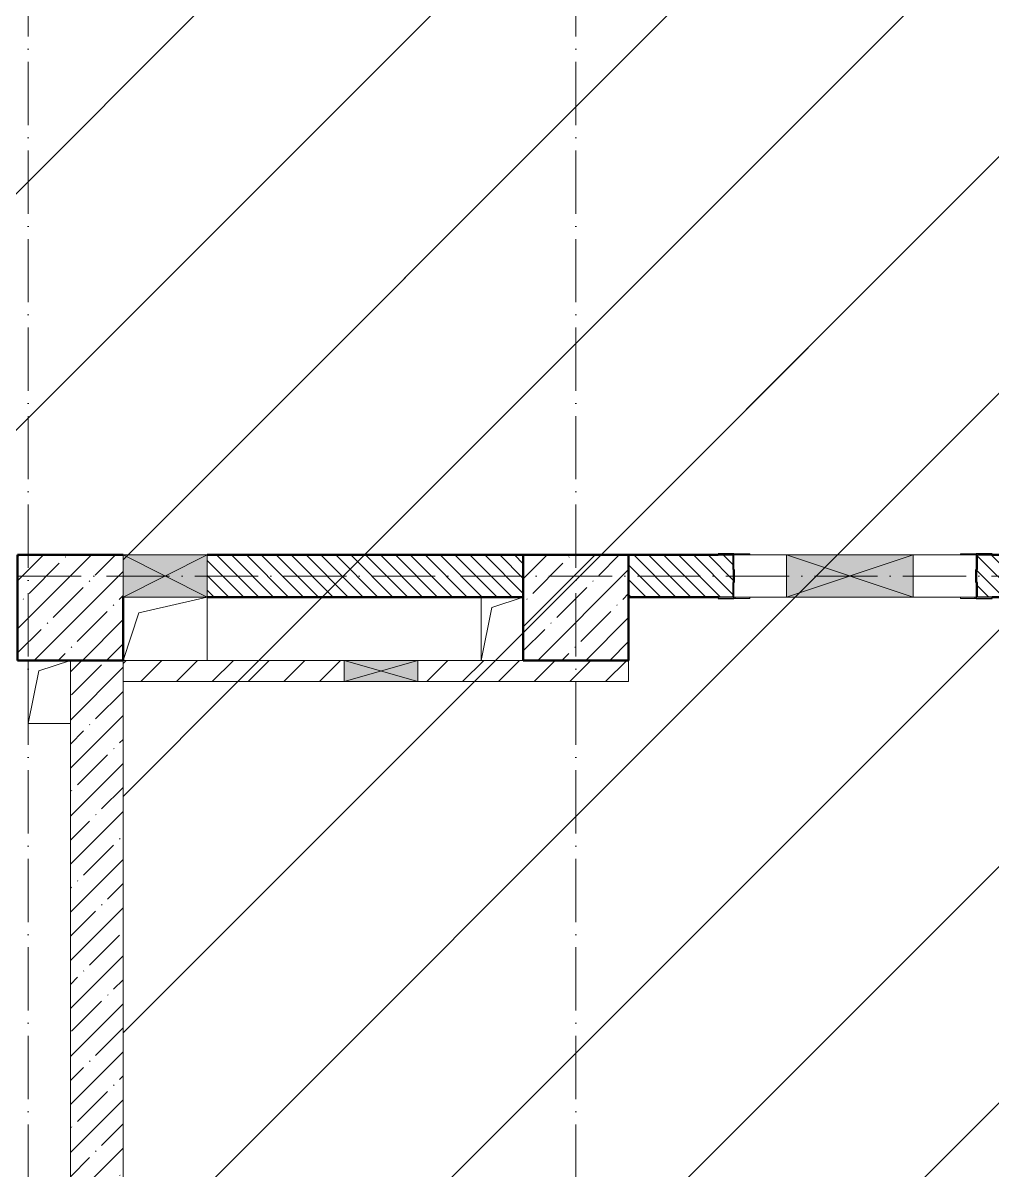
# Model space of a CAD drawing. Header units: millimetres. Extents: x -17017 to 628417, y -109036 to 199237.
# Drawn here: x 57685 to 62285, y 66876 to 72319 of the extents above; entities that cross this region are included whole.
import ezdxf

# ---------------------------------------------------------------- set-up
doc = ezdxf.new("R2010")
doc.units = ezdxf.units.MM
doc.linetypes.add('50_200_ШТРИХ_1Т_ш5_п1_п1_', pattern=[700, 500, -100, 0, -100])
for name, color, linetype, lineweight in [('3.1) ЖБ окна 1.2 м', 102, 'Continuous', 30), ('A-DETL-GENF-OTLN', 7, 'Continuous', 9), ('A-FLOR-____-OTLN', 7, 'Continuous', 9), ('A-GENM-____-MCUT', 7, 'Continuous', 25), ('A-GENM-____-OTLN', 7, 'Continuous', 9), ('A-GENM-____-OTLN-1', 7, 'Continuous', 25), ('A-GLAZ-____-OTLN', 7, 'Continuous', 9), ('A-WALL-____-MCUT-1', 7, 'Continuous', 9), ('A-WALL-____-MCUT-2', 7, 'Continuous', 50), ('A-WALL-____-PATT-1', 7, 'Continuous', 9), ('A-WALL-FNSH-MCUT-1', 7, 'Continuous', 9), ('I-WALL-____-OTLN', 7, 'Continuous', 9), ('S-COLS-____-MCUT', 7, 'Continuous', 50), ('S-COLS-____-OTLN', 7, 'Continuous', 9), ('S-GRID-____-OTLN-1', 7, '50_200_ШТРИХ_1Т_ш5_п1_п1_', 9), ('стяжа', 7, 'Continuous', 30)]:
    doc.layers.add(name, color=color, linetype=linetype, lineweight=lineweight)
pattern_1 = [(45, (50979.8, 168109.95), (-561.266, 561.266), [])]
pattern_2 = [(135, (43259.71, 63713.66), (-35.35534, -35.35534), [])]

# ---------------------------------------------------------------- blocks, each defined once
blk = doc.blocks.new('BSC_Колонна _Прямоугольная - 500х500-V63-АР1_План отверстий 2 этажа в осях 1-64_А-ГГ')
at = {"layer": 'S-COLS-____-OTLN'}
h = blk.add_hatch(dxfattribs=at)
h.set_pattern_fill('FP_92', color=256, style=0, pattern_type=2)
h.set_pattern_definition([(45, (-14650, -5831.04), (-114.0493, 114.0493), []), (45, (-14535.95, -5831.04), (-114.0493, 114.0493), [201.612, -40.322, 3.353, -36.97])])
h.paths.add_polyline_path([(-250, -250), (250, -250), (250, 250), (-250, 250), (-250, 50)], flags=0)
at = {"layer": 'S-COLS-____-MCUT'}
for p, q in [((250, 250), (-250, 250)), ((-250, 250), (-250, -250)), ((250, -250), (250, 50)), ((-250, -250), (250, -250))]:
    blk.add_line(p, q, dxfattribs=at)
blk = doc.blocks.new('BSC_Колонна _Прямоугольная - 500х500-V129-АР1_План отверстий 2 этажа в осях 1-64_А-ГГ')
at = {"layer": 'S-COLS-____-OTLN'}
h = blk.add_hatch(dxfattribs=at)
h.set_pattern_fill('FP_159', color=256, style=0, pattern_type=2)
h.set_pattern_definition([(45, (-17050, -5831.04), (-114.0493, 114.0493), []), (45, (-16935.95, -5831.04), (-114.0493, 114.0493), [201.612, -40.322, 3.353, -36.97])])
h.paths.add_polyline_path([(-250, -250), (250, -250), (250, 250), (-250, 250)], flags=0)
at = {"layer": 'S-COLS-____-MCUT'}
for p, q in [((250, 250), (-250, 250)), ((-250, 250), (-250, -250)), ((250, -250), (250, 250)), ((-250, -250), (250, -250))]:
    blk.add_line(p, q, dxfattribs=at)
blk = doc.blocks.new('154_Стойка_СКБ_Уголок - СМ-2180_200-28268025-АР1_План отверстий 2 этажа в осях 1-64_А-ГГ')
at = {"layer": 'A-GENM-____-MCUT'}
for p, q in [((125, 156), (125, 81)), ((200, 156), (125, 156)), ((131, 81), (131, 150)), ((131, 150), (200, 150)), ((200, 150), (200, 156)), ((125, 81), (131, 81)), ((131, 19), (125, 19)), ((125, 19), (125, -56)), ((131, -50), (131, 19)), ((200, -50), (131, -50)), ((200, -56), (200, -50)), ((125, -56), (200, -56))]:
    blk.add_line(p, q, dxfattribs=at)
blk = doc.blocks.new('Стойка_Влож_Уголок_Опорный - Уголок-28213941-АР1_План отверстий 2 этажа в осях 1-64_А-ГГ')
at = {"layer": 'A-GENM-____-OTLN'}
for p, q in [((-212, -6), (-212, 0)), ((0, 0), (0, -6)), ((-212, -75), (-212, -6)), ((-212, -6), (-206, -6)), ((-6, -6), (0, -6)), ((0, -6), (0, -75)), ((-212, -75), (-206, -75)), ((-6, -75), (0, -75))]:
    blk.add_line(p, q, dxfattribs=at)
blk = doc.blocks.new('AR_Отверстие прямоугольное _в плите_ - AR_Отверстие прямоугольное _в плите_-30512088-АР1_План отверстий 2 этажа в осях 1-64_А-ГГ')
at = {"layer": 'A-GENM-____-OTLN'}
for p, q in [((-100, 150), (-100, -150)), ((-50, 100), (100, 150)), ((-100, -150), (-50, 100)), ((-100, -150), (100, -150))]:
    blk.add_line(p, q, dxfattribs=at)
blk = doc.blocks.new('AR_Отверстие прямоугольное _в плите_ - AR_Отверстие прямоугольное _в плите_-V181-АР1_План отверстий 2 этажа в осях 1-64_А-ГГ')
at = {"layer": 'A-GENM-____-OTLN'}
for p, q in [((-125, 75), (200, 150)), ((200, -150), (200, 150)), ((-200, -150), (-125, 75))]:
    blk.add_line(p, q, dxfattribs=at)
blk = doc.blocks.new('AR_Отверстие прямоугольное _в плите_ - AR_Отверстие прямоугольное _в плите_-V178-АР1_План отверстий 2 этажа в осях 1-64_А-ГГ')
at = {"layer": 'A-GENM-____-OTLN'}
for p, q in [((-100, 150), (-100, -150)), ((-50, 100), (100, 150)), ((-100, -150), (-50, 100))]:
    blk.add_line(p, q, dxfattribs=at)
blk = doc.blocks.new('AR_Отверстие прямоугольное _в стене__БезПР - AR_Отверстие прямоугольное _в стене__БезПР-36788956-АР1_План отверстий 2 этажа в осях 1-64_А-ГГ')
at = {"layer": 'A-GLAZ-____-OTLN'}
blk.add_hatch(color=256, dxfattribs=at).paths.add_polyline_path([(175, -50), (175, 50), (-175, 50), (-175, -50)], flags=0)
at = {"layer": 'A-DETL-GENF-OTLN'}
for p, q in [((-175, -50), (-175, 50)), ((-175, 50), (175, 50)), ((175, 50), (-175, -50)), ((-175, 50), (175, -50)), ((175, 50), (-175, 50)), ((-175, 50), (-175, -50)), ((175, 50), (175, -50)), ((175, -50), (175, 50)), ((175, -50), (-175, -50)), ((-175, -50), (175, -50))]:
    blk.add_line(p, q, dxfattribs=at)
at = {"layer": 'A-GLAZ-____-OTLN'}
blk.add_line((175, 50), (-175, 50), dxfattribs=at)
blk = doc.blocks.new('AR_Отверстие прямоугольное _в стене_ - AR_Отверстие прямоугольное _в стене__ОВ-36870782-АР1_План отверстий 2 этажа в осях 1-64_А-ГГ')
at = {"layer": 'A-GLAZ-____-OTLN'}
blk.add_hatch(color=256, dxfattribs=at).paths.add_polyline_path([(-300, 100), (-300, -100), (300, -100), (300, 100)], flags=0)
at = {"layer": 'A-DETL-GENF-OTLN'}
for p, q in [((-300, -100), (-300, 100)), ((-300, 100), (300, 100)), ((300, 100), (-300, -100)), ((-300, 100), (300, -100)), ((300, 100), (-300, 100)), ((-300, 100), (-300, -100)), ((300, 100), (300, -100)), ((300, -100), (300, 100)), ((300, -100), (-300, -100)), ((-300, -100), (300, -100))]:
    blk.add_line(p, q, dxfattribs=at)
blk = doc.blocks.new('AR_Отверстие прямоугольное _в стене__БезПР - AR_Отверстие прямоугольное _в стене__БезПР-36789068-АР1_План отверстий 2 этажа в осях 1-64_А-ГГ')
at = {"layer": 'A-GLAZ-____-OTLN'}
blk.add_hatch(color=256, dxfattribs=at).paths.add_polyline_path([(200, 100), (-200, 100), (-200, -100), (200, -100)], flags=0)
at = {"layer": 'A-DETL-GENF-OTLN'}
for p, q in [((-200, -100), (-200, 100)), ((-200, 100), (200, 100)), ((200, 100), (-200, -100)), ((-200, 100), (200, -100)), ((200, 100), (-200, 100)), ((-200, 100), (-200, -100)), ((200, 100), (200, -100)), ((200, -100), (200, 100)), ((200, -100), (-200, -100)), ((-200, -100), (200, -100))]:
    blk.add_line(p, q, dxfattribs=at)
blk = doc.blocks.new('2этаж')
at = {"layer": 'S-GRID-____-OTLN-1', "color": 251, "ltscale": 0.6, "true_color": 0x636466}
for p, q in [((-1141.7, 454533.3), (-1141.7, 508896.9)), ((1458.3, 454533.3), (1458.3, 508896.9)), ((74727.1, 464997), (-20260.4, 464997))]:
    blk.add_line(p, q, dxfattribs=at)

msp = doc.modelspace()

# ---------------------------------------------------------------- hatches: boundary and pattern name
at = {"layer": 'A-WALL-____-PATT-1'}
h = msp.add_hatch(dxfattribs=at)
h.set_pattern_fill('FP_6', color=256, style=0, pattern_type=2)
h.set_pattern_definition(pattern_2)
h.paths.add_polyline_path([(60059.7, 69594.7), (60059.7, 69794.7), (58559.7, 69794.7), (58559.7, 69594.7), (59153.2, 69594.7)], flags=0)
h = msp.add_hatch(dxfattribs=at)
h.set_pattern_fill('FP_6', color=256, style=0, pattern_type=2)
h.set_pattern_definition(pattern_2)
h.paths.add_polyline_path([(63059.7, 69594.7), (63059.7, 69794.7), (62215.7, 69794.7), (62215.7, 69725.7), (62209.7, 69725.7), (62209.7, 69663.7), (62215.7, 69663.7), (62215.7, 69594.7), (62688.1, 69594.7)], flags=0)
h.paths.add_polyline_path([(61053.7, 69594.7), (61053.7, 69663.7), (61059.7, 69663.7), (61059.7, 69725.7), (61053.7, 69725.7), (61053.7, 69794.7), (60559.7, 69794.7), (60559.7, 69594.7), (60984.7, 69594.7)], flags=0)
h = msp.add_hatch(dxfattribs=at)
h.set_pattern_fill('FP_25', color=256, style=0, pattern_type=2)
h.set_pattern_definition([(45, (43259.71, 63713.66), (-114.0493, 114.0493), []), (45, (43373.76, 63713.66), (-114.0493, 114.0493), [201.612, -40.322, 3.353, -36.97])])
h.paths.add_polyline_path([(57909.7, 62294.7), (58159.7, 62294.7), (58159.7, 69294.7), (57909.7, 69294.7), (57909.7, 62729.6)], flags=0)
h = msp.add_hatch(dxfattribs=at)
h.set_pattern_fill('FP_4', color=256, style=0, pattern_type=2)
h.set_pattern_definition([(45, (43259.71, 63713.66), (-84.8528, 84.8528), [])])
h.paths.add_polyline_path([(60059.7, 69194.7), (60559.7, 69194.7), (60559.7, 69294.7), (59559.7, 69294.7), (59559.7, 69194.7)], flags=0)
h.paths.add_polyline_path([(58159.7, 69194.7), (59209.7, 69194.7), (59209.7, 69294.7), (58159.7, 69294.7)], flags=0)
at = {"layer": 'стяжа'}
h = msp.add_hatch(dxfattribs=at)
h.set_pattern_fill('ANSI31', color=5, scale=250)
h.set_pattern_definition(pattern_1)
h.paths.add_polyline_path([(81815.4, 72894.7), (40941.8, 72894.7), (40941.8, 69784.7), (81815.4, 69784.7)])
h.paths.add_polyline_path([(58159.7, 69194.7), (72559.7, 69194.7), (72559.7, 62394.7), (58159.7, 62394.7)])
h.paths.add_polyline_path([(72559.7, 68944.7), (124367.1, 68944.7), (124367.1, 62044.5), (72559.7, 62044.5)])
h = msp.add_hatch(dxfattribs=at)
h.set_pattern_fill('ANSI31', color=5, scale=250)
h.set_pattern_definition(pattern_1)
h.paths.add_polyline_path([(124367.1, 62044.5), (72559.7, 62044.5), (58159.7, 62394.7), (58159.7, 69784.7), (40941.8, 69784.7), (40941.8, 72894.7), (81815.4, 72894.7), (81815.4, 68944.7), (124367.1, 68944.7)])
h.paths.add_polyline_path([(63559.7, 62272.2), (63571.7, 62272.2), (63571.7, 62297.2), (63559.7, 62297.2)], flags=16)
h.paths.add_polyline_path([(63559.7, 68994.7), (63559.7, 67794.7), (63559.7, 66458.5, -2.052883), (63590.7, 66482.8, -0.372712), (63459.7, 66511.7), (63459.7, 67748.7), (63563.9, 68994.7)], flags=0)
h.paths.add_polyline_path([(64891.7, 69502.1, -0.625627), (65009.7, 69744.7), (64891.7, 69774.2)], flags=16)
h.paths.add_polyline_path([(64771.7, 69694.7), (64671.7, 69694.7), (64671.7, 69394.7), (64771.7, 69394.7)], flags=16)
h.paths.add_polyline_path([(64980.4, 69206.7, -1), (65029, 69194.7), (65209.7, 69194.7), (65209.7, 69206.7)], flags=16)
h.paths.add_polyline_path([(64559.7, 69906.7), (64771.7, 69906.7), (64891.7, 70047.4), (64559.7, 70047.4)], flags=16)
h.paths.add_polyline_path([(43109.7, 69906.7), (46549.7, 69910.7), (43109.7, 69910.7), (43102.8, 69906.7)], flags=16)
h.paths.add_polyline_path([(41309.7, 70586.7), (41309.7, 70044.7), (41421.7, 69906.7), (41421.7, 70586.7)], flags=16)
h.paths.add_polyline_path([(41059.7, 70494.7), (41289.7, 70044.7), (41289.7, 70474.7), (41090.5, 71908, -0.526622), (41059.7, 71880.6)], flags=16)
h.paths.add_polyline_path([(72671.7, 72682.7), (72059.7, 72682.7), (71947.7, 72582.7), (72671.7, 72582.7)], flags=16)
h.paths.add_polyline_path([(79659.7, 69806.7), (79659.7, 69794.7), (81059.7, 69794.7), (81122.7, 69806.7)], flags=16)
h.paths.add_polyline_path([(66491.7, 69354.7), (66491.7, 68994.7), (65559.7, 68994.7), (65247.7, 68994.7), (65247.7, 70047.4), (65559.7, 70047.4), (65559.7, 69806.7), (66984.7, 69806.7), (66984.7, 69354.7)], flags=16)
h.paths.add_polyline_path([(65359.7, 69806.7), (65347.7, 69806.7), (65347.7, 69794.7), (65359.7, 69194.7)], flags=0)
h.paths.add_polyline_path([(64659.7, 69194.7), (65359.7, 69194.7), (65709.7, 69594.7), (65559.7, 69594.7)], flags=16)
h.paths.add_polyline_path([(66588.2, 69582.7, -1), (66539.6, 69594.7), (66271.7, 69594.7), (66271.7, 69582.7)], flags=0)
h.paths.add_polyline_path([(66259.7, 69794.7), (66259.7, 68994.7), (66159.7, 68994.7), (66159.7, 69094.7), (66159.7, 69794.7)], flags=0)
h.paths.add_polyline_path([(69047.7, 69194.7), (69059.7, 69194.7), (69059.7, 69294.7), (69047.7, 69582.7)], flags=16)
h.paths.add_polyline_path([(72159.7, 69044.7), (73459.7, 69044.7), (73459.7, 69594.7), (72659.7, 69594.7), (72159.7, 69621)], flags=0)
h.paths.add_polyline_path([(68734.7, 69794.7), (68734.7, 69594.7), (69059.7, 69594.7), (69059.7, 69794.7)], flags=16)
h.paths.add_polyline_path([(69559.7, 69294.7), (72159.7, 69294.7), (72159.7, 68944.7), (73559.7, 68944.7), (73559.7, 69594.7), (73459.7, 69594.7), (73434.7, 69594.7), (72613.2, 69806.7), (73359.7, 69806.7), (74359.7, 69806.7), (75984.7, 69806.7), (75984.7, 69594.7), (75959.7, 69594.7), (75959.7, 68944.7), (74559.7, 68944.7), (74459.7, 68944.7), (72059.7, 68944.7)], flags=16)
h.paths.add_polyline_path([(69559.7, 69594.7), (72059.7, 69594.7), (72059.7, 69794.7), (69559.7, 69794.7)], flags=16)
h.paths.add_polyline_path([(41421.7, 72832.7), (41421.7, 72582.7), (41059.7, 72582.7), (41059.7, 72832.7), (68947.7, 72832.7), (69559.7, 72682.7), (69559.7, 72832.7), (71947.7, 72832.7), (72559.7, 72694.7), (71947.7, 72694.7), (71947.7, 72832.7), (70007.7, 72832.7), (70007.7, 72582.7), (68947.7, 72582.7)], flags=16)
h.paths.add_polyline_path([(62459.7, 69794.7), (62459.7, 69594.7), (63059.7, 69594.7), (62359.7, 69775.3), (62359.7, 69594.7), (62459.7, 69594.7), (63059.7, 69794.7)], flags=16)
h.paths.add_polyline_path([(62359.7, 69194.7), (62359.7, 69294.7), (63359.7, 69294.7), (63359.7, 69194.7), (63359.7, 68982.7), (63347.7, 68982.7)], flags=16)
h.paths.add_polyline_path([(70954.1, 66230.8, -1), (70474.1, 66230.8, -1)], flags=0)
h.paths.add_polyline_path([(71749.3, 70937.2, -1), (72229.3, 70937.2, -1)], flags=16)
h.paths.add_polyline_path([(73359.7, 69794.7), (74359.7, 69794.7), (74559.7, 69794.7), (74559.7, 69044.7), (74459.7, 68944.7), (74459.7, 69594.7), (73659.7, 69594.7), (72659.7, 69794.7)], flags=0)
h.paths.add_polyline_path([(77947.7, 72832.7), (78559.7, 72694.7), (78559.7, 72832.7), (80947.7, 72832.7), (81694.8, 72694.7), (81759.7, 72694.7), (81759.7, 72582.7), (80947.7, 72582.7), (79007.7, 72832.7), (79007.7, 72582.7), (77947.7, 72582.7), (72671.7, 72832.7)], flags=16)
h.paths.add_polyline_path([(61929.2, 67707.5, -1), (61449.2, 67707.5, -1)], flags=0)
h.paths.add_polyline_path([(70059.7, 62294.7), (69559.7, 62294.7), (69559.7, 62269.7), (70034.7, 62269.7)], flags=16)
h.paths.add_polyline_path([(72057.2, 62369.7), (72534.7, 62369.7), (72559.7, 62394.7), (72057.2, 62394.7)], flags=16)
h.paths.add_polyline_path([(72571.7, 62056.7), (72571.7, 62314.7), (72559.7, 62314.7), (72559.7, 62294.7)], flags=16)
h.paths.add_polyline_path([(73259.7, 62056.7), (75059.7, 62056.7), (76259.7, 62056.7), (78047.7, 62056.7), (78524.4, 62372.2), (78082.2, 62372.2), (78082.2, 62044.7), (76259.7, 62044.7), (75134.7, 62044.7), (73259.7, 62044.7), (72571.7, 62056.7)], flags=16)
h.paths.add_polyline_path([(77759.7, 69594.7), (78059.7, 69594.7), (78059.7, 69794.7), (77759.7, 69794.7)], flags=16)
h.paths.add_polyline_path([(77659.7, 68894.7), (78059.7, 68894.7), (78059.7, 68994.7), (77759.7, 68994.7)], flags=16)
h.paths.add_polyline_path([(77659.7, 68994.7), (77659.7, 68882.7), (77647.7, 68882.7), (77647.7, 69794.7), (77659.7, 69794.7)], flags=16)
h.paths.add_polyline_path([(81459.7, 68894.7), (81559.7, 68894.7), (81559.7, 68994.7), (81459.7, 68994.7)], flags=0)
h.paths.add_polyline_path([(78159.7, 69594.7), (81459.7, 69594.7), (81459.7, 68894.7), (81571.7, 68882.7), (81571.7, 68894.7), (79659.7, 68894.7), (78059.7, 68894.7), (78059.7, 68994.7), (78159.7, 68994.7)], flags=16)
h.paths.add_polyline_path([(79559.7, 69794.7), (79559.7, 69594.7), (79659.7, 69594.7), (81059.7, 69794.7)], flags=16)
h.paths.add_polyline_path([(81047.7, 62044.7), (81059.7, 62044.7), (81107.8, 62056.7), (81047.7, 62056.7)], flags=16)
h.paths.add_polyline_path([(79259.7, 62056.7), (81047.7, 62044.7), (79259.7, 62044.7), (78571.7, 62056.7)], flags=16)
h.paths.add_polyline_path([(78562.2, 62294.7), (78537.2, 62294.7), (78537.2, 62372.2), (78562.2, 62397.2)], flags=16)
h.paths.add_polyline_path([(51634.7, 69906.7), (48559.7, 69906.7), (48359.7, 69794.7), (48559.7, 69794.7)], flags=16)
h.paths.add_polyline_path([(53659.7, 69794.7), (53134.7, 69794.7), (51634.7, 69906.7), (53334.7, 69906.7)], flags=16)
h.paths.add_polyline_path([(84284.7, 62269.7), (84259.7, 62294.7), (84259.7, 62050.7), (84284.7, 62050.7)], flags=0)
h.paths.add_polyline_path([(82459.7, 62044.7), (84259.7, 62044.7), (85109.7, 62304.2), (84609.7, 62304.2), (84609.7, 62294.7), (84259.7, 62294.7)], flags=16)
h.paths.add_polyline_path([(82434.7, 62269.7), (82459.7, 62294.7), (82109.7, 62294.7), (82109.7, 62269.7)], flags=16)
h.paths.add_polyline_path([(87959.7, 62297.2), (87959.7, 65719.7), (87759.9, 62297.2)], flags=16)
h.paths.add_polyline_path([(88462.2, 62272.2), (88462.2, 62306.7), (88109.7, 62306.7), (88109.7, 62272.2)], flags=16)
h.paths.add_polyline_path([(85447.2, 62050.7), (85459.7, 62050.7), (85459.7, 62056.7), (85447.2, 62056.7)], flags=16)
h.paths.add_polyline_path([(87597.7, 62306.7), (87959.7, 65719.7), (87959.7, 62044.7), (87334.7, 62044.7), (85459.7, 62044.7), (85434.7, 62062.6), (85434.7, 62056.7), (87259.7, 62056.7), (87597.7, 62229.9)], flags=16)
h.paths.add_polyline_path([(48559.7, 69906.7), (46559.7, 69906.7), (46209.7, 69794.7), (46759.7, 69794.7)], flags=16)
h.paths.add_polyline_path([(87259.7, 62056.7), (87597.7, 62056.7), (87609.7, 62044.7), (87334.7, 62044.7)], flags=0)
h.paths.add_polyline_path([(102259.7, 62156.7), (97549.7, 62156.7), (97469.4, 62056.7), (102259.7, 62056.7), (102259.7, 62056.7)], flags=16)
h.paths.add_polyline_path([(96259.7, 62056.7), (96279.7, 62056.7), (96279.7, 62156.7), (96259.7, 62156.7)], flags=16)
h.paths.add_polyline_path([(90259.7, 62056.7), (91459.7, 62056.7), (93257.2, 62056.7), (93257.2, 62306.7), (93747.7, 62306.7), (93759.7, 62309.2), (93759.7, 67669.7), (93759.7, 68894.7), (94071.7, 68950.6), (94071.7, 62406.7), (94221.7, 62406.7), (96329.6, 62044.7), (94071.7, 62044.7), (94071.7, 62272.2), (93282.2, 62272.2), (93282.2, 62044.7), (91459.7, 62044.7), (90334.7, 62044.7), (88465.7, 62044.7), (88465.7, 62056.7)], flags=16)
h.paths.add_polyline_path([(93259.7, 62044.7), (93259.7, 62056.7), (93257.2, 62056.7), (91459.7, 62044.7)], flags=0)
h.paths.add_polyline_path([(91207.1, 64177.4, -1), (91687.1, 64177.4, -1)], flags=16)
h.paths.add_polyline_path([(93759.7, 62297.2), (93609.7, 62297.2), (93609.7, 62294.7), (93759.7, 62294.7)], flags=0)
h.paths.add_polyline_path([(96259.7, 62044.7), (97005.9, 62274.7), (96279.7, 62274.7), (96149.7, 62258.3), (96149.7, 62044.7)], flags=16)
h.paths.add_polyline_path([(96149.7, 62406.7), (97549.7, 62406.7), (97549.7, 62156.7), (97459.7, 62050.7), (97459.7, 62056.7), (97439.7, 62056.7), (96562.5, 62294.7), (96259.7, 62294.7)], flags=16)
h.paths.add_polyline_path([(115231, 62406.7), (114979.7, 62306.7), (115671.7, 62306.7), (115791, 62406.7)], flags=16)
h.paths.add_polyline_path([(105259.7, 62056.7), (105279.7, 62056.7), (105279.7, 62156.7), (105259.7, 62156.7)], flags=0)
h.paths.add_polyline_path([(105259.7, 62056.7), (106000.9, 62274.7), (105279.7, 62274.7), (105149.7, 62258.3), (105149.7, 62056.7)], flags=0)
h.paths.add_polyline_path([(102279.7, 62056.7), (102259.7, 62056.7), (102259.7, 62050.7), (102279.7, 62050.7)], flags=16)
h.paths.add_polyline_path([(102159.7, 62306.7), (103219.7, 62306.7), (103219.7, 62056.7), (103459.7, 62056.7), (105259.7, 62044.7), (103459.7, 62044.7), (103121.7, 62056.7), (103121.7, 62306.7), (102609.7, 62306.7), (102609.7, 62044.7), (102334.7, 62044.7), (102274.9, 62294.7), (102159.7, 62294.7)], flags=16)
h.paths.add_polyline_path([(102681.1, 64475.4, -1), (103161.1, 64475.4, -1)], flags=16)
h.paths.add_polyline_path([(105149.7, 62406.7), (106549.7, 62406.7), (111169.7, 62156.7), (111169.7, 62406.7), (112209.7, 62406.7), (113674, 62156.7), (114151.7, 62156.7), (114151.7, 62406.7), (114911.7, 62406.7), (114979.7, 62394.7), (114979.7, 62306.7), (114979.7, 62044.7), (114334.7, 62044.7), (112459.7, 62044.7), (112121.7, 62056.7), (112121.7, 62306.7), (111609.7, 62306.7), (111609.7, 62044.7), (109459.7, 62044.7), (108334.7, 62044.7), (106459.7, 62044.7), (105555, 62294.7), (105259.7, 62294.7)], flags=16)
h.paths.add_polyline_path([(106439.7, 62056.7), (106439.7, 62050.7), (106459.7, 62050.7), (106459.7, 62056.7)], flags=16)
h.paths.add_polyline_path([(108259.7, 62056.7), (109459.7, 62056.7), (111259.7, 62056.7), (111259.7, 62294.7), (111609.7, 62294.7), (111609.7, 62044.7), (111334.7, 62044.7), (109459.7, 62044.7), (108334.7, 62044.7), (106459.7, 62056.7)], flags=16)
h.paths.add_polyline_path([(114911.7, 62506.7), (114911.7, 62374.7), (114959.7, 62374.7), (115231.7, 62506.7)], flags=16)
h.paths.add_polyline_path([(114279.7, 62056.7), (114259.7, 62056.7), (114259.7, 62050.7), (114279.7, 62050.7)], flags=0)
h.paths.add_polyline_path([(114259.7, 62044.7), (114786.4, 62274.7), (114279.7, 62274.7), (112459.7, 62044.7)], flags=16)
h.paths.add_polyline_path([(118047.7, 62406.7), (118047.7, 62306.7), (118659.7, 62306.7), (118771.7, 62406.7)], flags=16)
h.paths.add_polyline_path([(115659.7, 62056.7), (115671.7, 62056.7), (118147.7, 62056.7), (118159.7, 62044.7), (115659.7, 62044.7)], flags=16)
h.paths.add_polyline_path([(123559.7, 62294.7), (124159.7, 62294.7), (124159.7, 62414.7), (123559.7, 62414.7)], flags=16)
h.paths.add_polyline_path([(123534.7, 62044.7), (118671.7, 62044.7), (118671.7, 62156.7), (123559.7, 62156.7), (123659.7, 62176.4), (123659.7, 62274.7), (124159.7, 62274.7), (124159.7, 62044.7)], flags=16)
h.paths.add_polyline_path([(118671.7, 62056.7), (123459.7, 62056.7), (123679.7, 62056.7), (123679.7, 62044.7), (118671.7, 62044.7)], flags=0)
h.paths.add_polyline_path([(72559.7, 68944.7), (72559.7, 69194.7), (58159.7, 69194.7), (58159.7, 62394.7), (72559.7, 62394.7)], flags=16)
h.paths.add_polyline_path([(63544, 66470.5, -0.174623), (63478.2, 66492.7, -1.111514), (63428.7, 66487.4, -0.48712), (63459.7, 66511.7), (63459.7, 67748.7), (63559.7, 68944.7), (63559.7, 68994.7), (63462.7, 68994.7), (63359.7, 68994.7), (63359.7, 68982.7), (63347.7, 68982.7), (63347.7, 68994.7), (63459.7, 68994.7), (63556.7, 68994.7), (65359.7, 68994.7), (65559.7, 68994.7), (65559.7, 69094.7), (66159.7, 69094.7), (66159.7, 68994.7), (65559.7, 68994.7), (65247.7, 68994.7), (63563.9, 68994.7), (63559.7, 68944.7), (63559.7, 67794.7), (63559.7, 66507.1, -0.48712), (63590.7, 66482.8, -0.770165)], flags=0)
h.paths.add_polyline_path([(63559.7, 66458.5, -0.782881), (63559.7, 66507.1)], flags=0)
h.paths.add_polyline_path([(102491.3, 64242), (103171.1, 64242), (103171.1, 64722), (102491.3, 64722)], flags=24)
h.paths.add_polyline_path([(91017.4, 63944), (91705.9, 63944), (91705.9, 64424), (91017.4, 64424)], flags=24)
h.paths.add_polyline_path([(61272.4, 67474.1), (61929.8, 67474.1), (61929.8, 67954.1), (61272.4, 67954.1)], flags=8)
h.paths.add_polyline_path([(70284.4, 65997.4), (70965.3, 65997.4), (70965.3, 66477.4), (70284.4, 66477.4)], flags=8)
h.paths.add_polyline_path([(71559.5, 70703.8), (72240.2, 70703.8), (72240.2, 71183.8), (71559.5, 71183.8)], flags=24)

# ---------------------------------------------------------------- linework, layer by layer
at = {"layer": 'A-FLOR-____-OTLN'}
for p, q in [((58559.7, 69594.7), (58559.7, 69294.7)), ((59859.7, 69294.7), (59859.7, 69594.7)), ((57709.7, 68994.7), (57709.7, 69294.7)), ((57909.7, 68994.7), (57709.7, 68994.7))]:
    msp.add_line(p, q, dxfattribs=at)
at = {"layer": 'A-WALL-____-MCUT-1'}
for p, q in [((57909.7, 69294.7), (57909.7, 62294.7)), ((58159.7, 62294.7), (58159.7, 69294.7))]:
    msp.add_line(p, q, dxfattribs=at)
at = {"layer": 'A-WALL-____-MCUT-2'}
for p, q in [((60059.7, 69794.7), (58559.7, 69794.7)), ((60984.7, 69794.7), (60559.7, 69794.7)), ((63059.7, 69794.7), (62284.7, 69794.7)), ((61059.7, 69663.7), (61059.7, 69725.7)), ((62209.7, 69725.7), (62209.7, 69663.7)), ((58559.7, 69594.7), (60059.7, 69594.7)), ((60559.7, 69594.7), (60984.7, 69594.7)), ((62284.7, 69594.7), (63059.7, 69594.7))]:
    msp.add_line(p, q, dxfattribs=at)
at = {"layer": 'A-WALL-FNSH-MCUT-1'}
for p, q in [((59209.7, 69294.7), (58159.7, 69294.7)), ((60059.7, 69294.7), (59559.7, 69294.7)), ((60559.7, 69194.7), (60559.7, 69294.7)), ((58159.7, 69194.7), (59209.7, 69194.7)), ((59559.7, 69194.7), (60559.7, 69194.7))]:
    msp.add_line(p, q, dxfattribs=at)
at = {"layer": 'I-WALL-____-OTLN'}
for p, q in [((61059.7, 69794.7), (61309.7, 69794.7)), ((61909.7, 69794.7), (62209.7, 69794.7)), ((61309.7, 69594.7), (61059.7, 69594.7)), ((62209.7, 69594.7), (61909.7, 69594.7))]:
    msp.add_line(p, q, dxfattribs=at)

# ---------------------------------------------------------------- block references
at = {"layer": '3.1) ЖБ окна 1.2 м'}
msp.add_blockref('2этаж', (58851.4, -395302.3), dxfattribs=at)
at = {"layer": 'A-GENM-____-OTLN'}
for p, rotation in [((61059.7, 69800.7), 89.99999999999955), ((62209.7, 69588.7), 269.9999999999995)]:
    msp.add_blockref('Стойка_Влож_Уголок_Опорный - Уголок-28213941-АР1_План отверстий 2 этажа в осях 1-64_А-ГГ', p, dxfattribs=dict(at, rotation=rotation))
for name, p in [('AR_Отверстие прямоугольное _в плите_ - AR_Отверстие прямоугольное _в плите_-V181-АР1_План отверстий 2 этажа в осях 1-64_А-ГГ', (58359.7, 69444.7)), ('AR_Отверстие прямоугольное _в плите_ - AR_Отверстие прямоугольное _в плите_-V178-АР1_План отверстий 2 этажа в осях 1-64_А-ГГ', (59959.7, 69444.7)), ('AR_Отверстие прямоугольное _в плите_ - AR_Отверстие прямоугольное _в плите_-30512088-АР1_План отверстий 2 этажа в осях 1-64_А-ГГ', (57809.7, 69144.7))]:
    msp.add_blockref(name, p, dxfattribs=at)
at = {"layer": 'A-GENM-____-OTLN-1', "rotation": 180}
msp.add_blockref('154_Стойка_СКБ_Уголок - СМ-2180_200-28268025-АР1_План отверстий 2 этажа в осях 1-64_А-ГГ', (61184.7, 69744.7), dxfattribs=at)
at = {"layer": 'A-GENM-____-OTLN-1'}
msp.add_blockref('154_Стойка_СКБ_Уголок - СМ-2180_200-28268025-АР1_План отверстий 2 этажа в осях 1-64_А-ГГ', (62084.7, 69644.7), dxfattribs=at)
at = {"layer": 'A-GLAZ-____-OTLN', "rotation": 180}
for name, p in [('AR_Отверстие прямоугольное _в стене__БезПР - AR_Отверстие прямоугольное _в стене__БезПР-36789068-АР1_План отверстий 2 этажа в осях 1-64_А-ГГ', (58359.7, 69694.7)), ('AR_Отверстие прямоугольное _в стене_ - AR_Отверстие прямоугольное _в стене__ОВ-36870782-АР1_План отверстий 2 этажа в осях 1-64_А-ГГ', (61609.7, 69694.7))]:
    msp.add_blockref(name, p, dxfattribs=at)
at = {"layer": 'A-GLAZ-____-OTLN'}
msp.add_blockref('AR_Отверстие прямоугольное _в стене__БезПР - AR_Отверстие прямоугольное _в стене__БезПР-36788956-АР1_План отверстий 2 этажа в осях 1-64_А-ГГ', (59384.7, 69244.7), dxfattribs=at)
at = {"layer": 'S-COLS-____-OTLN'}
for name, p in [('BSC_Колонна _Прямоугольная - 500х500-V63-АР1_План отверстий 2 этажа в осях 1-64_А-ГГ', (57909.7, 69544.7)), ('BSC_Колонна _Прямоугольная - 500х500-V129-АР1_План отверстий 2 этажа в осях 1-64_А-ГГ', (60309.7, 69544.7))]:
    msp.add_blockref(name, p, dxfattribs=at)

doc.saveas('drawing.dxf')
